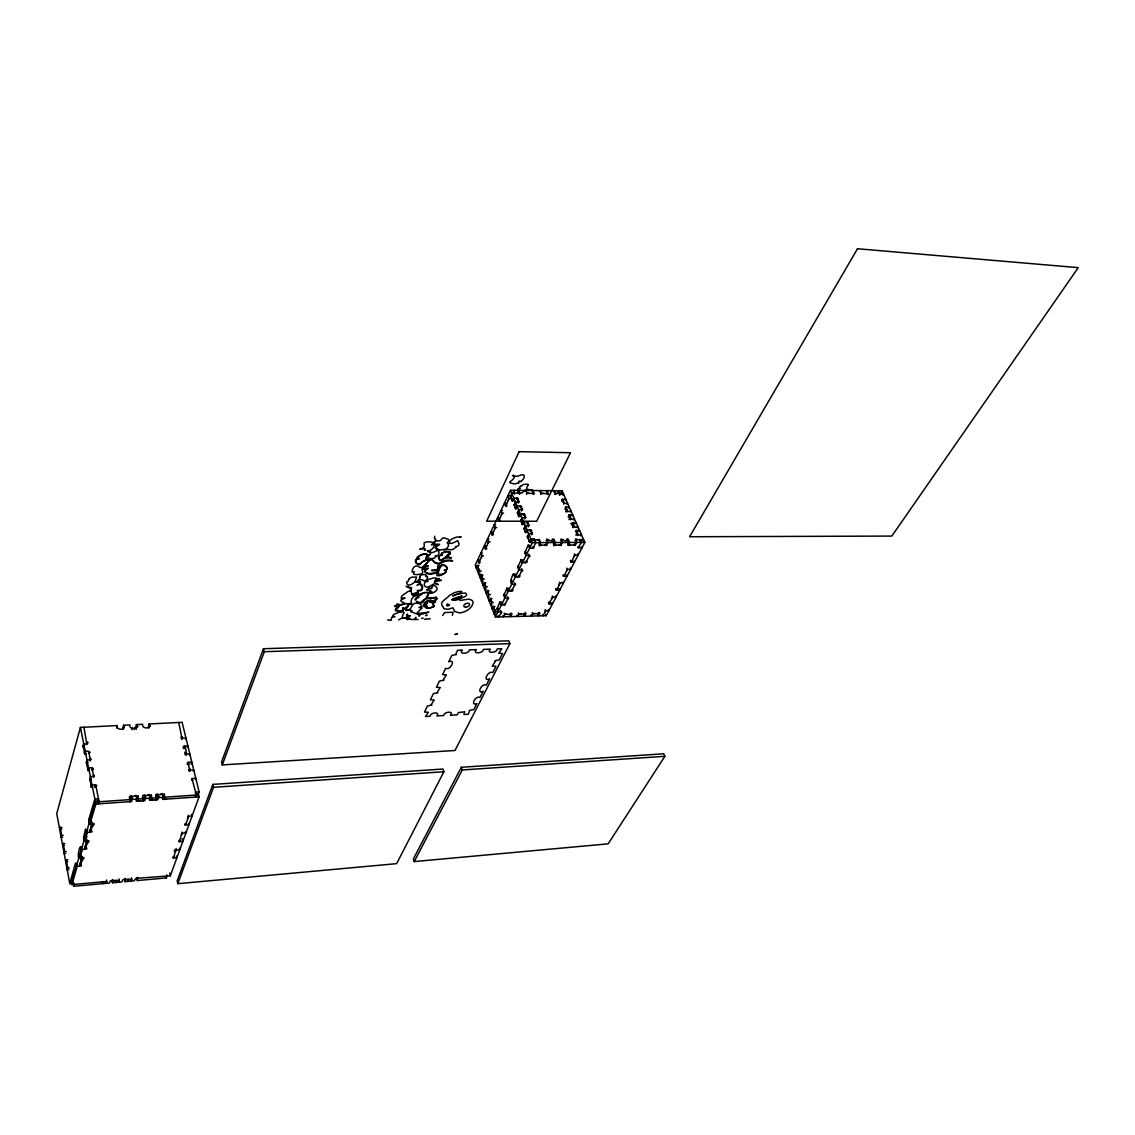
<?xml version="1.0" encoding="UTF-8"?>
<svg xmlns="http://www.w3.org/2000/svg" width="1135" height="1135" viewBox="0 0 1135 1135"><rect width="100%" height="100%" fill="white"/><g stroke="black" fill="none" stroke-linecap="round" stroke-linejoin="round"><path stroke-width="1.5" d="M442.466 555.356C441.941 549.014 442.338 555.114 438.677 556.49A6.895 4.171 -20.6 0 0 438.564 558.122L439.685 559.895A1.589 0.951 -20.4 0 0 439.713 559.527L439.018 558.292A6.129 3.717 -20.6 0 1 438.933 557.086L439.699 555.483L442.182 555.356M187.218 763.146L187.431 764.437L188.41 762.252L191.815 762.053L191.091 764.11M514.382 476.785L514.041 477.792A10.343 6.512 -22.7 0 1 513.602 478.488L512.821 479.452A6.058 3.802 -22.8 0 1 512.155 480.062L509.913 481.893A1.447 0.908 -22.8 0 0 509.885 482.73L513.786 483.851A5.689 3.561 -23 0 0 515.148 483.822L518.326 482.957M434.294 541.75L434.294 541.707A22.828 14.031 -19.9 0 1 434.194 542.473L434.137 542.899M419.737 615.581L418.716 615.979L419.709 615.411M155.935 799.834L157.935 799.693L157.964 794.713L164.462 794.259L164.433 799.451L166.434 799.111M531.889 490.008L530.073 490.192M460.001 537.423L457.448 536.954A15.294 9.293 -21 0 0 452.312 538.813L451.489 539.267A4.568 2.795 -20.9 0 0 449.815 540.856L449.432 542.885A2.185 1.334 -20.8 0 0 450.042 543.324L451.418 543.41A4.185 2.554 -20.9 0 0 453.404 542.8L457.66 540.657L459.051 543.693A6.753 4.114 -20.9 0 1 458.313 545.822L456.398 546.559A1.49 0.908 -20.9 0 0 455.632 546.488M60.552 829.032L60.382 827.401M87.736 768.75L87.892 770.594L88.672 768.31C89.14 766.622 95.595 768.367 92.588 769.757M434.081 543.168L433.471 544.389M506.55 614.305L504.905 614.092L503.443 616.787L502.961 615.567M63.532 845.178L63.29 843.475L62.68 845.504L64.17 845.391M84.416 752.264L84.572 754.08L85.338 751.796C86.033 750.051 92.247 752.023 89.225 753.229M66.568 861.479L66.312 859.748L65.702 861.777L67.632 861.607M520.624 613.95L519.035 613.709L517.517 616.433L517.035 615.213M91.098 785.463L91.339 787.321M427.767 589.547L429.044 587.575L431.272 588.71A10.201 6.086 -19.9 0 0 432.251 587.675L431.499 586.298L433.456 585.731A20.416 12.244 -20.4 0 0 434.01 585.717L434.904 585.745A1.447 0.851 -20.1 0 1 435.372 585.986L435.542 586.227A2.426 1.447 -20.2 0 0 436.039 586.582C439.202 589.221 434.946 592.91 430.491 593.35A26.616 15.833 -20.6 0 1 430.066 592.995L427.909 592.243A4.767 2.823 -19.9 0 0 426.519 592.342L425.497 592.583L428.831 592.995L425.724 598.556L420.149 602.784L416.318 601.252L417.183 602.245A7.406 4.37 -19.8 0 0 418.999 603.096C422.844 603.21 423.383 602.061 424.192 599.748A4.923 2.908 -19.9 0 1 426.008 598.996L436.72 597.322L430.42 598.145L427.171 597.237L429.002 593.208A11.648 6.881 -20.2 0 1 429.172 592.896L429.683 591.803A1.717 1.021 -20 0 1 430.108 591.378C432.591 588.994 423.596 590.299 427.555 589.547M559.186 545.084L560.775 545.453L562.421 542.516L561.187 539.04L563.116 539.692M430.278 618.93L426.065 618.944A1.717 0.993 -19.8 0 0 425.838 619.256L424.504 619.299M129.702 801.665L131.703 801.58L131.759 796.5L138.342 796.046L138.314 801.282L140.343 800.927M142.854 800.757L144.883 800.615L144.897 795.607L151.452 795.153L151.423 800.359L153.424 800.019M197.802 795.465L199.093 791.889L182.111 722.3L149.025 723.974C152.799 728.883 141.208 729.45 142.698 724.286L136.328 724.612C140.187 729.436 128.482 730.202 129.943 724.924L123.545 725.251C127.234 730.33 115.628 730.685 117.118 725.577L80.415 727.422L56.75 813.582L69.774 883.64L73.207 883.342M61.914 827.415L60.268 827.429L59.701 829.444L61.815 829.288M86.898 744.617L83.933 727.251M88.473 753.044L88.885 751.597L90.218 761.003M91.68 770.055L92.247 768.097L93.638 777.475M534.571 613.638L532.982 613.397L531.478 616.078L530.996 614.858M69.774 883.64L75.492 862.997L76.343 866.303L81.394 865.792L80.925 860.77M87.097 836.878L83.564 837.148L85.508 829.316M91.055 819.754L88.658 819.853L94.872 799.026L80.415 727.422M117.118 725.577L116.579 728.032M106.463 880.036L106.761 881.484L71.846 884.605L71.306 881.682L77.435 863.238M81.72 846.667L82.287 849.604L79.805 857.961L79.237 855.024L82.387 846.611M86.785 829.657L87.367 832.622L84.813 841.163L84.231 838.212L87.452 829.614M95.297 801.04L95.893 804.02L89.935 823.982L89.353 821.016L95.297 801.04L99.227 800.771M76.343 866.303L78.797 858.046C76.783 855.166 81.124 840.311 81.294 849.689L86.856 848.895L85.579 845.263L86.345 845.447L84.586 846.426M81.294 849.689L83.806 841.248L83.564 837.148M91.14 826.663L90.672 828.238L92.02 831.856L86.345 832.693L88.913 824.053L88.658 819.853M71.846 884.605L77.336 866.218L76.783 863.281M97.128 803.339L98.49 798.785L94.872 799.026M81.153 860.004L81.947 857.365M85.692 844.88L86.615 841.787M91.382 825.869L92.091 823.499M119.005 878.93L119.303 880.363L110.478 880.717L109.3 883.058L73.747 886.251L74.073 883.129M91.41 787.236L92.048 785.051L95.652 784.81L99.1 801.764L98.475 803.85L97.567 799.381M81.238 864.827C79.989 859.493 89.622 855.96 78.797 858.046M86.232 848.2C84.898 842.652 94.758 839.262 83.806 841.248M91.353 831.203C89.807 825.798 100.079 821.967 88.913 824.053M123.332 729.266L123.545 725.251M131.887 729.706L132.54 727.677M134.341 729.578L134.994 727.478M136.271 729.308L136.328 724.612M432.449 607.268A23.906 14.159 -20 0 1 431.045 607.707L428.448 608.19A6.257 3.675 -20 0 1 426.661 608.105L425.625 607.608L426.661 606.331A2.015 1.178 -19.9 0 0 426.107 606.487L424.164 606.771A5.178 3.05 -19.9 0 1 424.008 605.494L427.526 603.309L426.292 601.89M410.146 615.908L406.614 618.078A13.152 7.704 -19.7 0 0 407.451 619.256L414.686 619.54L415.892 617.327L415.481 618.433A21.083 12.244 -20 0 0 415.282 618.845L415.07 619.54L418.091 619.455M494.122 608.133L493.938 606.416M61.418 833.955L61.191 837.446L62.666 837.332M148.841 728.131L149.025 723.974M103.015 883.626L103.611 881.583L101.696 881.895M95.893 804.02L129.957 801.65L130.61 799.579C126.269 795.55 134.611 794.202 131.348 798.558L132.611 798.472M481.822 576.566L481.637 574.863M64.425 850.101L64.184 853.619L65.674 853.492M131.759 796.5L130.071 799.21M106.761 881.484L106.165 883.342L105.867 881.895M90.076 780.469L90.36 776.652L94.389 776.297L93.694 774.751M145.89 797.55L144.471 797.65C147.763 793.308 139.421 794.656 143.79 798.671L143.109 800.728L136.54 801.197L136.555 796.103L135.377 795.394L134.54 796.316M138.002 797.082L138.342 796.046M67.476 866.459L67.235 869.978L68.724 869.85M131.461 877.809L131.773 879.256L123.006 879.597L121.814 881.938L112.436 882.775L112.748 879.483M115.571 882.491L116.153 880.405L114.252 880.817M144.897 795.607L144.088 797.891L142.428 798.231M521.731 522.738L521.916 524.597M119.303 880.363L118.693 882.221L118.395 880.774M159.397 796.628L157.524 796.756C160.844 792.429 152.487 793.748 156.871 797.763L156.19 799.82L149.664 800.274L149.664 795.195L148.486 794.5L147.678 795.408M151.054 796.316L151.452 795.153M195.901 794.103L198.355 793.933L199.065 796.827L170.335 875.809L135.916 878.376L134.242 880.817L124.921 881.654L125.247 878.362M128.042 881.37L128.638 879.299L126.765 879.653M478.332 567.67L478.175 565.982M157.964 794.713L156.077 797.423M131.773 879.256L131.149 881.1L130.837 879.668M181.487 738.715L182.196 736.643L181.756 737.977L185.956 738.048L185.558 739.211M182.182 739.396L178.748 722.47M199.065 796.827L162.688 799.366L163.383 797.309L162.66 794.23L161.44 793.62L160.716 794.514M164.064 795.422L164.462 794.259M166.788 874.886L166.391 877.937L137.335 880.533L137.661 877.27M187.488 747.156L187.885 745.993L184.083 746.305L184.891 747.781M185.345 754.647L186.069 752.59L185.629 753.938L189.843 753.995L189.403 755.286M186.055 755.357L186.452 754.193C184.409 736.856 183.742 753.867 183.345 746.362M189.006 770.849L189.985 768.75L189.545 770.112L193.787 770.154L193.376 771.318M189.971 771.53L187.984 762.38L188.807 763.869M528.91 539.976L529.109 541.835M191.716 780.327L192.354 778.539L195.773 778.312L195.362 779.461M174.251 851.52L174.918 849.661M195.334 793.024L195.66 792.131L199.093 791.889M192.751 780.171L191.631 779.575L192.014 778.624L196.355 795.025L195.617 797.068L195.319 795.834M518.425 514.808L518.582 516.638M509.828 614.29L511.8 613.851L510.495 616.617L510.012 615.383M541.296 545.226L539.338 545.779L540.686 542.615L539.182 539.423L537.451 539.792M212.827 784.399L177.173 880.859L177.812 883.683L396.668 863.65L443.884 771.743L442.948 769.033L212.827 784.399L213.55 787.293L177.812 883.683M263.448 648.738L221.552 761.996L222.304 764.905L454.965 750.505L509.885 643.616L508.806 640.835L263.448 648.738L264.299 651.717L222.304 764.905M523.873 613.936L525.831 613.482L524.512 616.248L524.029 615.028M555.795 545.14L553.88 545.736L555.214 542.544L553.979 539.692L553.426 540.856M537.82 613.595L539.763 613.141L538.43 615.894L537.933 614.688M570.167 545.055L568.209 545.58L569.614 542.473L568.38 539.636L567.812 540.785M387.801 619.71L388.354 620.235A20.898 12.145 -18.8 0 1 389.702 620.178L391.433 620.136A3.646 2.142 -19.1 0 1 391.107 619.596L391.887 617.227M399.421 605.65L400.414 605.04A19.508 11.634 -19.3 0 0 404.23 604.075M432.832 601.139L433.471 601.678A3.065 1.802 -20 0 0 434.762 600.628M573.544 544.999L575.119 545.367L576.779 542.445L575.53 538.997L577.445 539.636M487.922 592.271L487.766 590.54M525.051 530.726L525.25 532.585M459.675 536.869L461.278 536.77M511.871 499.102L512.041 500.904M442.664 615.539L444.579 612.545L453.149 612.247L452.368 615.298M510.509 490.292L475.224 565.102L495.413 617L546.261 615.695L584.851 542.402L562.08 490.802L510.509 490.292L532.4 542.658L495.413 617M479.027 565.372L477.381 565.4L476.26 567.784L477.892 567.77M482.347 553.043L480.914 553.057L481.978 555.753L479.013 562.988L479.381 561.343M488.93 539.082L487.497 539.082L488.575 541.792L485.525 549.127L485.95 547.467M495.64 524.895L494.179 524.895L495.286 527.605L492.235 535.067L492.59 533.308M502.436 510.495L500.989 510.495L502.096 513.204L498.946 520.752L499.357 518.993M476.572 568.564L477.835 565.982M513.375 491.37L513.857 490.334L514.467 494.179M481.85 577.445L480.02 577.46L481.311 574.877M518.113 491.512L518.652 490.377L519.915 493.427L521.859 492.987A7.874 4.895 -22.9 0 0 522.199 492.647L525.15 490.263L528.286 490.008A8.087 5.022 -23.3 0 0 528.782 490.065L529.265 490.107A12.599 7.775 -23 0 1 529.747 490.15M516.581 499.23C516.751 496.335 519.802 499.911 517.759 499.655M519.248 494.222L519.787 493.087L511.615 493.016L510.58 497.4M480.02 577.46L481.155 575.076L482.999 575.048M518.213 503.131L518.766 502.01L517.12 498.095L513.729 498.081L512.339 500.904M525.264 491.583L525.803 490.448L527.222 493.526L528.882 493.243M544.729 545.169L546.332 545.538L547.964 542.587L546.744 539.097L548.673 539.749M515.134 506.934L515.304 508.764M519.858 507.061C519.943 504.195 523.065 507.6 521.093 507.501M526.413 494.278L526.952 493.158L534.188 493.654L532.23 493.285M521.504 510.991L522.057 509.856L520.412 505.926L517.007 505.912L515.602 508.75M532.386 491.639L532.925 490.519L534.088 493.214L533.535 494.349M484.829 584.44L484.688 582.666M523.164 514.935C523.348 512.041 526.37 515.588 524.398 515.389M187.644 764.408L188.963 764.238M524.824 518.894L525.377 517.773L523.717 513.8L520.298 513.8L518.936 516.595M539.48 491.71L540.033 490.59L541.452 493.654L543.112 493.37M526.484 522.88C526.697 519.972 529.69 523.533 527.732 523.334M540.643 494.406L541.182 493.285L548.361 493.824L546.403 493.37M528.158 526.867L528.711 525.732L527.037 521.745L523.632 521.745L522.185 524.597M526.995 529.733L525.533 532.57M546.545 491.781L547.098 490.66L548.262 493.342L547.708 494.463M529.846 530.868C530.073 527.945 533.081 531.591 531.052 531.336M490.987 600.216L490.831 598.429M493.725 608.942L492.278 608.984L493.455 606.601L494.903 606.572M492.292 608.984L493.612 606.416M531.52 534.883L532.088 533.748L530.4 529.733L526.966 529.733M553.582 491.852L554.135 490.731L555.611 493.768L557.271 493.427M496.903 609.183L499.939 601.848L499.57 603.593M514.51 585.476L515.588 584.241L511.757 584.142C508.594 582.666 515.049 568.635 513.431 575.658M524.895 552.773L528.172 544.999L527.747 546.815M531.407 542.402L529.903 542.402L531.18 539.82L539.48 539.792L538.926 540.913M554.76 494.534L555.313 493.413L563.286 493.484M533.72 540.132L534.287 538.997L530.868 539.011L529.449 541.792M534.117 540.827L534.628 539.806M558.15 492.122L558.817 490.774L560.335 494.222L559.768 495.342M559.371 494.704L559.995 493.455M514.637 582.893L515.12 584.085L511.615 591.094L508.267 591.165L506.82 587.973L506.451 589.732M521.717 568.706L522.199 569.884L518.652 577.02L515.276 577.062L514.141 574.239L515.616 574.225M528.924 554.277L529.407 555.455L525.789 562.705L522.412 562.733L520.908 559.555L520.525 561.357M561.414 492.15L562.08 490.802M563.045 495.371L563.598 494.25L560.335 494.222M561.57 501.131L562.534 499.216L565.826 499.244M565.244 500.365L565.812 499.244M563.669 504.195L564.223 503.075L562.038 499.386L563.23 500.762M546.19 540.884L546.758 539.763C558.406 543.693 552.958 536.642 552.078 539.735M566.947 504.21L567.514 503.103C566.365 504.096 561.144 502.72 563.57 501.528M564.875 509.019L565.925 506.948L569.245 506.962L568.649 508.083M565.684 511.828C566.933 505.359 565.287 513.956 570.948 510.849L570.366 511.97M567.074 511.956L567.642 510.835L565.443 507.118L566.635 508.508M568.224 516.964L569.359 514.737L572.678 514.751L572.083 515.858M569.103 519.631C570.323 513.19 568.763 521.774 574.395 518.652L573.714 519.929M570.508 519.773L571.075 518.652L568.919 514.864L570.068 516.297M560.633 540.827L561.215 539.707C572.097 543.608 567.699 536.557 566.478 539.678M571.572 524.966L572.806 522.582L576.126 522.582L575.53 523.689M572.551 527.491C574.012 520.979 571.983 529.619 577.871 526.512L577.176 527.789M573.955 527.633L574.537 526.512L572.31 522.753L573.515 524.157M575.615 531.747L576.282 530.471L579.616 530.471L579.006 531.577M576.027 535.408C577.445 528.853 575.502 537.593 581.361 534.429L580.595 535.862M421.454 614.12C417.864 615.312 413.977 612.645 410.969 611.623M577.445 535.564L578.027 534.443L576.31 530.471M574.963 540.757L575.544 539.636L583.645 539.607L582.95 540.884M579.63 540.898L580.297 539.622L581.531 542.416L578.112 547.694L579.432 546.417M461.335 767.274L413.367 858.94L414.204 861.578L608.147 843.844L664.869 756.307L663.762 753.782L461.335 767.274L462.285 769.956L414.204 861.578M514.779 506.21L514.027 505.004L515.389 501.982L519.362 501.727L518.085 500.436M549.95 602.614L548.73 603.777L552.816 597.152L552.305 595.932M482.091 577.403L482.815 578.566L481.524 581.361L483.169 581.333M518.085 514.013L517.305 512.864L518.681 509.842L522.653 509.572L521.462 508.281M484.347 582.681L483.056 585.263L484.688 585.234M485.142 585.22L485.865 586.398L484.574 589.178L486.22 589.15M521.362 522.001L520.61 520.766L521.986 517.759L525.973 517.475L524.767 516.184M488.206 593.094L488.944 594.272L487.639 597.067L489.284 597.024M524.682 529.988L523.93 528.74L525.321 525.732L529.321 525.434L528.016 524.129M491.299 601.025L492.037 602.217L490.717 604.998L492.164 604.955M518.269 488.93L518.085 489.27A4.554 2.823 -23 0 0 517.929 491.299M440.082 566.947C441.628 560.803 452.141 569.444 444.948 570.011A3.192 1.915 -20.6 0 0 445.488 570.196C450.056 571.6 436.989 578.481 436.578 574.65A5.817 3.49 -20.2 0 0 437.159 573.331L434.804 573.303A48.578 29.78 -20.4 0 1 433.286 573.657C427.257 576.14 421.34 570.068 426.746 568.748C423.185 571.132 423.227 565.925 422.036 568.89A10.073 6.072 -20.2 0 0 422.915 571.558L422.092 573.643A2.454 1.476 -19.9 0 1 421.113 574.026L420.39 574.126A7.136 4.285 -19.8 0 0 418.46 574.423A5.022 3.022 -19.9 0 1 416.233 574.608C409.579 574.423 417.935 570.139 412.232 572.182C411.423 568.294 416.304 563.343 419.581 567.33A4.81 2.908 -20 0 0 421 567.514C424.646 566.975 433.173 556.675 423.61 561.286A5.604 3.391 -20.1 0 0 422.277 562.265L419.425 564.762L417.325 563.457A5.42 3.291 -20 0 1 416.119 562.435L415.907 559.555L419.453 558.945L417.751 557.328L420.915 554.76A4.37 2.653 -20 0 1 422.39 554.263A9.137 5.547 -20 0 1 426.079 553.994L428.165 554.66L426.178 559.243A2.525 1.532 -20.2 0 0 426.689 559.81L432.009 559.243L434.322 561.697A7.448 4.512 -20.5 0 0 435.429 562.577L438.578 563.329L441.827 562.208M487.412 590.526L488.901 590.697M528.371 484.971L527.832 484.219A9.988 6.2 -23 0 0 527.023 484.191L523.533 484.475L520.937 486.05M439.94 567.174L438.238 568.777L438.38 565.911L439.855 563.655L445.048 561.3L450.113 560.733A2.114 1.277 -20.6 0 1 450.935 561.286C457.235 560.704 444.367 558.604 442.111 562.08M410.813 611.609L411.991 610.758L410.373 610.091A3.391 1.986 -19.4 0 0 409.309 610.105L405.72 610.389A9.052 5.349 -19.5 0 0 407.295 610.204C412.502 610.36 410.813 602.458 416.602 603.238A3.263 1.915 -19.6 0 1 417.666 603.21L418.843 603.522A10.314 6.086 -19.9 0 0 420.035 603.933L422.135 606.09L418.943 607.551L422.163 607.906L417.127 612.772L417.51 613.609L428.831 612.148L421.539 614.248M430.364 554.022L430.662 553.44A2.185 1.334 -20.2 0 0 430.534 552.617L429.938 552.192A7.378 4.497 -20.1 0 0 427.966 551.638M425.682 615.425L427.115 615.156L425.682 615.638M407.408 614.461L407.068 615.298L408.501 615.567M424.717 565.273L429.115 560.945A3.703 2.242 -20.2 0 1 429.924 560.25A1.632 0.993 -20.2 0 1 430.889 559.825A1.674 1.007 -20.2 0 1 431.825 559.825A1.603 0.979 -20.2 0 1 432.265 560.08L434.506 562.605L438.564 564.152L437.358 569.6L432.137 570.252M490.519 598.429L489.185 601.025L490.831 600.982M424.618 565.372C420.83 568.919 435.23 563.13 423.88 567.259A11.151 6.725 -20.3 0 0 423.483 568.649L423.681 568.748M409.082 578.921L410.388 577.857A3.717 2.242 -19.7 0 1 411.962 577.176L416.588 577.02L415.14 581.262L420.532 581.943L415.694 582.014A2.398 1.433 -19.7 0 0 414.672 582.141C411.877 584.142 407.593 587.731 406.486 582.212C410.005 580.396 407.366 581.077 408.983 578.978M426.547 601.649L427.625 601.039L429.598 602.004A7.846 4.625 -20.1 0 0 430.676 602.288L432.137 602.77A2.611 1.532 -20 0 1 432.605 603.522L432.733 604.458A8.81 5.178 -20.2 0 0 433.073 604.898L433.825 606.303L431.428 607.296A5.122 3.008 -20 0 1 429.598 607.807C423.27 609.481 430.293 603.863 424.646 606.402C421.979 604.317 426.462 599.72 428.817 601.124C430.903 598.486 432.662 600.94 430.477 601.805A5.065 2.979 -20.1 0 0 431.413 602.047L437.003 598.627M425.98 576.396C428.59 573.686 419.34 574.253 419.695 576.438A6.81 4.086 -19.7 0 1 420.333 577.346M520.795 486.206L520.596 486.319A1.433 0.894 -23 0 0 519.816 488.107M418.347 592.938C417.765 590.271 418.333 591.037 421.411 590.37C424.419 588.214 421.312 581.177 418.091 584.468A8.115 4.838 -19.9 0 0 417.056 585.277L417.354 585.121M433.896 601.734L435.145 601.422M437.259 581.035L441.387 580.283L439.018 580.581L439.429 578.495L435.755 579.772L436.876 578.197L433.456 577.999L427.469 579.758L427.881 581.546A2.355 1.405 -20 0 1 427.271 581.588L425.256 581.787L424.235 584.213A7.023 4.185 -20.1 0 0 424.632 585.745C428.42 590.853 433.144 580.496 438.252 584.738C439.117 584.426 430.179 582.17 437.06 581.092M434.365 541.494L434.634 541.367A2.057 1.263 -20.4 0 0 435.769 540.544L435.826 539.763A12.159 7.463 -20.2 0 0 435.102 538.813M398.513 619.965L400.655 618.717A5.065 2.951 -19.2 0 1 402.4 618.192L405.365 618.135M410.501 604.26L410.941 603.565M417.95 564.223A4.327 2.625 -19.8 0 1 418.333 564.35L420.106 563.967A6.938 4.214 -19.9 0 0 421.071 563.059L421.809 562.251A6.271 3.802 -20.1 0 1 423.199 561.229L425.625 559.952L426.192 556.944A8.697 5.278 -20.3 0 1 427.228 555.356C427.555 553.156 421.482 554.575 419.808 555.696A10.059 6.101 -20 0 0 419.326 555.909L416.9 557.399L417.637 558.207A8.399 5.093 -19.8 0 1 418.248 558.519M183.302 748.419L185.275 748.164M427.98 556.306C424.873 559.058 435.769 559.555 435.67 556.576A5.661 3.433 -20.5 0 1 435.457 556.249L435.272 555.951M437.542 545.297L438.635 544.644L437.784 544.786M437.174 545.524L435.06 547.623A8.881 5.434 -20.6 0 0 435.868 548.545L439.515 550.291M417.907 584.809L420.22 584.028L422.334 587.235L420.901 590.384L417.34 590.342L417.666 591.42A26.63 15.876 -20.4 0 0 418.106 592.016L411.679 594.286L411.196 591.151L410.302 591.278L411.721 587.76L408.855 587.263A10.57 6.342 -19.7 0 1 407.153 586.469C402.443 585.504 415.68 588.966 408.997 591.292A4.157 2.483 -19.5 0 0 407.763 591.661L402.187 595.662A5.377 3.192 -19.4 0 0 401.762 596.116L401.066 597.989L404.812 598.074M518.624 482.829L519.092 482.006M434.265 600.841L433.159 601.039M404.017 598.556L404.784 598.244M403.251 598.869L402.868 599.025A43.868 26.531 -19.2 0 1 401.705 599.479C397.69 602.047 409.238 603.323 403.251 604.132M433.3 606.984L434.265 605.608A25.154 14.698 -19.5 0 0 433.84 605.125L432.988 604.019A4.228 2.483 -20.1 0 1 432.903 603.252L433.584 602.884M418.318 558.704C414.686 557.966 414.275 562.932 417.496 564.109M399.903 611.978L394.327 614.12A5.136 3.022 -19.1 0 0 393.207 615.028L392.724 615.95L394.654 616.645M433.059 544.502L432.69 544.616A3.476 2.128 -20.4 0 1 431.371 544.843A6.526 3.987 -20.4 0 1 432.719 543.878L432.861 542.814A6.952 4.256 -20.2 0 0 430.874 541.977L427.895 541.849A18.727 11.421 -20.1 0 0 426.405 541.991L424.206 542.672L424.107 544.403A9.619 5.902 -19.9 0 1 424.263 546.29A5.476 3.362 -20 0 1 423.894 546.957L422.49 548.347A2.199 1.348 -20.1 0 1 421.652 548.673L419.695 549.283M156.062 796.032L157.524 796.756M576.14 530.485L575.743 531.336L576.991 532.06M461.562 593.491L463.449 593.179A7.349 4.313 -20.7 0 1 465.591 593.137C472.571 597.691 441.401 602.77 459.448 597.265A8.541 5.022 -20.6 0 0 460.611 596.783A13.762 8.115 -20.6 0 0 461.931 596.13C464.47 595.265 443.558 600.713 455.234 600.074A7.775 4.568 -20.6 0 0 456.483 599.904L459.065 599.379A2.525 1.476 -20.6 0 1 459.675 599.408L460.172 600.458L468.287 599.209A11.932 6.938 -20.7 0 1 470.316 599.578C476.856 601.465 470.174 609.197 466.613 610.644A10.811 6.299 -20.6 0 1 464.002 611.893L461.931 612.531A9.108 5.292 -20.6 0 1 459.647 612.886L454.709 611.51L452.964 607.778L448.197 609.282L444.012 608.8A3.206 1.873 -20.3 0 1 443.7 608.176L443.09 606.714M460.753 593.648L458.285 594.087A9.179 5.377 -20.6 0 0 457.121 594.371L452.666 595.932L453.532 595.52A45.457 26.19 -20.7 0 1 455.376 594.726L457.859 593.804A5.235 3.079 -20.6 0 1 458.923 593.562C467.18 589.86 454.936 591.321 451.844 594.187A14.471 8.47 -20.6 0 0 449.332 595.52C447.048 598.826 438.777 601.734 442.536 606.459M129.972 797.806L131.348 798.558M426.008 576.495C430.335 575.417 425.114 583.702 422.844 580.042C417.269 577.786 415.892 585.617 420.319 577.346M520.695 481.524L521.986 480.602A13.052 8.129 -23.3 0 1 522.384 480.091L523.121 479.183A6.64 4.157 -23.1 0 0 524.115 477.438L524.228 475.948A4.029 2.525 -23.1 0 0 524.2 475.466L523.547 474.884A3.277 2.057 -23.1 0 0 522.384 474.7L520.71 475.125A10.953 6.895 -23.2 0 1 519.248 475.65L519.078 475.707A23.424 14.854 -23.2 0 1 518.34 475.934L517.347 476.175A3.845 2.412 -23.1 0 1 515.446 476.203L514.822 475.962A13.194 8.257 -22.7 0 0 514.453 475.82L514.169 475.721A6.81 4.285 -23.1 0 1 513.346 475.366M423.227 618.093L423.114 618.121A8.768 5.122 -19.8 0 1 421.525 618.305M437.642 544.814L434.393 545.41L433.598 546.857A5.647 3.448 -20.3 0 1 431.499 549.553L429.668 550.574A27.708 16.713 -20.4 0 0 428.973 550.957L429.711 551.752A16.557 10.059 -19.9 0 1 430.392 552.078L431.924 552.518A3.036 1.859 -20.3 0 0 433.059 552.419L436.18 551A14.372 8.697 -20.5 0 1 436.904 550.603C440.394 549.453 439.018 557.172 436.138 555.966A1.433 0.865 -20.4 0 0 435.258 555.852M392.199 617.156L394.796 616.688M179.869 840.652L178.762 841.574L182.82 841.475L182.153 838.623M185.899 823.967L184.778 824.904L188.878 824.833L188.538 823.4M420.021 549.255L420.149 549.241A14.783 9.108 -20.1 0 0 423.156 548.645A2.142 1.305 -20.1 0 1 424.632 548.588M173.967 856.968L172.875 857.876L176.904 857.762L176.493 855.989M95.993 786.498C98.39 784.739 94.134 784.739 94.758 786.924M520.327 488.433L520.057 488.476A4.639 2.894 -23 0 1 519.433 488.547L519.433 488.547M507.444 599.436L508.608 598.216L504.805 598.131L503.599 594.882L504.38 593.917M189.176 770.807L188.963 769.573M90.332 829.387L91.509 828.734L90.672 828.238M557.143 588.895L555.966 590.115L559.683 590.214L558.973 588.554M564.45 574.963L563.258 576.211L567.003 576.325L566.422 574.977M571.884 560.803L570.678 562.066L574.438 562.194L573.927 561.03M521.49 571.316L522.767 570.536L522.157 569.884M528.683 556.916L529.974 556.122L529.279 555.469M500.691 613.17L501.784 611.921L498.719 616.915L498.251 615.681M71.306 881.682L73.023 881.54M69.278 867.977L67.774 868.105L66.256 859.89L67.745 859.762M80.046 863.011L81.394 862.416L80.585 861.891M79.237 855.024L81.209 854.854M66.227 851.605L64.723 851.732L63.22 843.617L64.709 843.504M84.231 838.212L86.232 838.056M63.205 835.445L61.716 835.559L60.226 827.543M420.546 594.513L420.943 594.485A22.913 13.45 -19.6 0 1 421.511 594.456L420.83 595.024A13.365 7.874 -19.6 0 0 420.447 594.995C415.353 594.3 421.34 597.975 417.822 597.648A20.317 11.918 -19.6 0 0 417.226 597.748C413.041 603.451 415.538 596.556 418.333 596.982A9.293 5.491 -19.5 0 0 417.85 596.669L417.637 595.336L415.24 595.804A3.632 2.156 -19.7 0 0 414.176 596.357C411.934 597.053 409.905 602.756 411.75 603.111A1.603 0.951 -19.6 0 0 411.707 603.437L411.636 604.317L409.593 604.444M420.163 594.541L424.93 592.484L415.609 595.449A6.952 4.143 -19.7 0 1 413.339 595.506L412.019 594.768L418.446 593.108M89.353 821.016L91.353 820.86M431.924 570.238L431.825 570.706A6.143 3.703 -20.3 0 0 433.357 570.721A25.098 14.939 -20 0 1 434.733 570.593L436.535 570.877A3.419 2.043 -20.2 0 1 437.088 571.572L436.677 572.537L430.505 573.544A10.584 6.384 -20.3 0 1 427.597 573.118C419.198 570.99 435.656 566.478 424.064 568.734M99.1 801.764L130.61 799.579M132.398 799.451L143.79 798.671M145.564 798.543L156.871 797.763M158.63 797.635L196.355 795.025M462.285 769.956L664.869 756.307M213.55 787.293L443.884 771.743M92.559 787.066L91.438 787.137L89.75 778.752L91.325 778.653M94.815 786.924L95.808 787.108M89.637 770.31L88.062 770.41L86.402 762.124L86.998 760.024L91.24 759.528L90.318 758.166M87.962 762.039L86.402 762.124L86.558 763.968M176.038 851.037L176.053 850.044L179.841 849.675L179.514 848.242M86.288 753.81L84.742 753.895L83.096 745.723L83.678 743.609C85.139 745.312 90.289 742.531 86.898 741.793M84.643 745.638L83.096 745.723L83.252 747.539M182.068 834.58C179.273 834.026 185.686 832.083 185.828 833.203L185.487 831.771M122.906 727.351L124.112 727.294M135.689 726.698L138.073 726.584M148.373 726.059L150.246 725.96M188.14 817.753C185.473 817.257 191.446 815.157 191.957 816.363L191.475 814.391M548.475 602.146L549.368 603.976M264.299 651.717L509.885 643.616M437.826 569.77L437.769 569.77A1.702 1.021 -20.3 0 0 437.131 570.082L437.018 570.309A24.856 14.939 -20.9 0 0 437.117 570.65L437.613 572.097L438.734 571.444A7.831 4.696 -20.2 0 0 438.351 570.536L438.039 569.997M408.274 618.391L408.94 618.376M408.047 618.405L409.394 618.362A12.017 6.98 -19.3 0 1 409.891 618.362L409.579 618.93M495.754 614.149L494.292 614.177L495.357 610.034M497.527 607.707L496.846 609.041L498.932 609.027M496.931 611.765L495.484 611.808L493.455 606.601M501.713 602.188L500.251 602.217L501.372 605.04L505.16 604.87L505.458 603.579M493.342 602.586L491.895 602.614L490.348 598.642L491.994 598.599M549.283 603.976L552.475 603.905L551.922 602.572M505.288 595.279L503.685 595.308L507.146 588.341L508.608 588.313M487.539 593.094L486.106 593.123L487.284 590.725L488.802 594.669L490.448 594.641M487.369 586.767L485.723 586.795L484.205 582.879L485.837 582.851M439.827 574.338C435.769 574.452 439.444 569.344 440.494 566.975A20.529 12.301 -20.8 0 1 441.118 565.968C445.26 562.846 449.886 570.607 444.182 570.267C449.403 570.408 441.997 575.374 440.252 574.367M484.319 578.949L482.673 578.963L481.155 575.076M511.317 579.914L510.608 581.276L512.438 581.29M480.133 573.558L478.502 573.586L479.552 569.486M519.291 567.089L517.673 567.103L518.383 565.67M522.199 569.884L518.823 569.926L517.673 567.103L521.249 559.91L522.724 559.895M481.283 571.175L479.651 571.189L477.381 565.4M479.495 559.938L477.651 559.952L478.715 562.648L480.133 562.634M481.935 555.639L483.411 555.739M529.449 555.469L526.016 555.483L524.824 552.617L526.271 552.646M486.83 548.787L485.255 548.801L484.191 546.091L485.964 546.091M488.532 541.679L490.022 541.778M532.4 542.658L584.851 542.402M529.96 545.339L528.47 545.339L529.648 548.177L533.549 548.077L533.876 546.687M528.867 536.344L527.378 536.344L527.605 538.203M492.42 532.017L490.831 532.017L491.909 534.727L493.498 534.727M527.193 532.315L525.704 532.329L524.029 528.314L525.519 528.314M570.806 523.561L574.097 523.561M523.845 524.327L522.37 524.327L520.71 520.341L522.185 520.355M495.243 527.505L496.733 527.605M499.159 517.73L497.57 517.716L498.676 520.426L500.265 520.44M519.305 512.438L517.404 512.438L519.064 516.425L520.539 516.382M502.053 513.091L503.557 513.204M507.146 505.912L505.543 505.912L504.422 503.202L506.026 503.202M517.248 508.508L515.772 508.494L514.127 504.578L515.602 504.578M513.971 500.677L512.495 500.663L510.395 495.612L511.871 495.626M509.36 495.853L507.884 495.853L509.104 498.974L508.352 500.095M510.48 498.577L509.019 498.563L505.827 506.238L506.238 504.451M544.899 612.091L545.226 610.829L548.914 610.658L548.418 609.452M552.021 598.514L552.348 597.237L556.065 597.081L555.554 595.875M512.311 589.703C514.339 589.959 510.835 592.555 511.119 589.86M559.328 584.738C556.973 584.028 562.719 581.801 563.329 583.291L562.804 582.085M519.362 575.601C521.391 575.842 517.744 578.566 518.142 575.785M566.592 570.735L566.947 569.415L570.706 569.288L570.181 568.067M526.512 561.258C528.612 561.584 524.668 564.336 525.207 561.286M574.055 556.519L574.409 555.157L578.197 555.058L577.658 553.823M531.379 532.145L532.599 533.578L528.655 533.762L527.378 536.344L529.903 542.402M407.876 615.837L408.004 615.837A6.526 3.802 -19.3 0 1 409.182 615.965M433.74 602.94C436.308 602.174 434.861 600.302 437.088 598.783M397.25 604.317L397.363 604.317A7.902 4.653 -19.1 0 1 398.044 604.387L399.023 605.267L397.988 607.197A5.618 3.32 -19.1 0 1 396.938 608.147L396.158 608.729A24.019 14.046 -19.5 0 0 395.391 609.311L395.406 610.602L400.655 611.127A7.477 4.412 -19.3 0 0 402.712 610.573C403.79 607.722 406.954 610.02 408.472 605.636A5.618 3.32 -19.3 0 0 408.529 603.948L409.664 603.48L409.423 604.416M407.039 615.78L407.096 615.78A10.825 6.37 -19.5 0 0 407.607 615.823M531.861 489.795L531.563 489.752A5.476 3.391 -23.3 0 1 531.067 489.752L530.456 489.71A27.85 17.096 -22.7 0 0 529.293 489.625L526.753 489.213L526.853 487.355A7.704 4.767 -23.3 0 1 528.045 485.283M396.81 604.288L399.889 604.544A3.717 2.199 -19.3 0 0 401.648 604.544L406.472 603.579A2.015 1.192 -19.4 0 1 407.266 603.735L407.891 604.487A4.838 2.852 -19.3 0 1 407.848 605.593L405.039 608.403A18.004 10.541 -19.1 0 0 402.613 607.778L403.095 608.842A16.77 9.889 -19.7 0 0 403.393 609.396L402.599 610.318A7.292 4.299 -19.3 0 1 399.889 610.8L395.845 610.332L396.044 609.296A7.959 4.71 -19.1 0 0 399.477 605.65M410.061 615.766L409.196 615.652M405.578 618.178L404.06 617.866A7.732 4.512 -19.2 0 0 403.195 617.724A1.603 0.936 -19.3 0 1 402.244 616.972L402.897 614.574A3.831 2.242 -19.4 0 1 403.649 613.751L403.918 613.113A8.64 5.079 -19.1 0 0 404.003 612.389L403.152 611.808A11.236 6.64 -19.4 0 1 400.272 611.978M447.914 604.246C452.851 605.622 444.026 606.955 447.147 604.274A1.646 0.965 -20.3 0 1 447.871 604.246M447.828 549.297L447.899 549.312A11.733 7.108 -20.5 0 1 448.58 549.468L449.261 549.638A4.951 3.022 -20.8 0 0 450.184 549.766A5.377 3.277 -20.8 0 0 452.893 549.312A19.323 11.847 -20.8 0 0 453.674 549.028L455.972 547.183A2.724 1.66 -21 0 1 455.49 546.616M409.295 618.873L408.43 618.688M427.711 551.61L427.725 550.532M406.628 615.723L406.6 615.142A5.363 3.135 -19.5 0 1 406.827 614.744L406.897 614.659A1.518 0.894 -19.4 0 1 407.536 614.149L407.564 614.163M513.346 475.366L512.424 475.764A3.348 2.1 -22.9 0 1 514.637 476.657M425.795 550.291L424.249 550.163L424.944 548.773M85.579 829.288L86.345 832.693M518.113 491.214L519.873 493.526L517.886 493.072M481.382 557.257L482.006 555.866M494.633 529.094L495.286 527.647M487.937 543.254L488.589 541.821M525.562 551.199L524.81 552.532M501.415 514.652L502.124 513.318M581.475 546.673L581.985 547.85L578.68 547.865L578.084 546.531M574.906 543.764L575.445 544.999L568.294 545.041L567.755 543.807M574.367 553.852L574.892 555.086L571.274 562.236L570.337 560.392M560.577 543.835L561.116 545.07L553.88 545.155L553.369 543.878M566.89 568.11L567.415 569.33L563.854 576.367L563.073 574.863M546.134 543.92L546.659 545.155L539.395 545.197L538.87 543.949M559.541 582.127L560.052 583.347L556.547 590.271L555.653 588.441M534.287 538.997L535.819 542.644L533.053 548.162L532.542 546.914M545.183 609.523L545.68 610.744L543.041 615.78L542.487 614.446M545.708 614.361L546.261 615.695M539.153 612.332L539.65 613.553L532.698 613.723L532.216 612.503M525.094 612.318L525.732 613.893L518.723 614.063L518.241 612.843M507.6 596.698L508.139 598.06L504.692 604.955L504.21 603.735M511.204 613.013L511.686 614.248L504.635 614.418L504.153 613.184M500.748 610.46L501.315 611.808L497.953 611.893L496.86 609.069M518.979 481.637L519.305 480.999A1.859 1.163 -23 0 1 519.83 481.212L519.929 481.283A2.256 1.405 -23.1 0 0 520.539 481.609M144.471 797.65L142.485 797.394L143.109 800.728M181.061 736.941L181.416 738.417M184.764 752.25L185.275 754.349M188.211 815.185L188.552 816.618L185.487 825.088L185.118 823.471M182.125 832.026L179.472 841.759L179.146 840.311M176.18 848.512L173.584 858.046L173.215 856.443M162.348 797.905L162.688 799.366M155.85 798.359L156.19 799.82M169.697 872.971L170.335 875.809M149.338 798.813L149.664 800.274M166.121 876.717L166.391 877.937M136.257 799.905L136.54 801.197M129.674 800.359L129.957 801.65M136.768 877.852L137.335 880.533M124.41 879.143L124.921 881.654M111.925 880.249L112.436 882.775M92.19 822.308L89.906 832.423L89.466 830.21M87.054 839.489L84.813 849.406L84.515 847.93M82.018 856.287L79.833 866.005L79.507 864.359M73.293 883.754L73.747 886.251M518.198 488.816A1.589 0.993 -22.9 0 1 519.333 488.603M447.701 549.283A1.759 1.064 -20.7 0 0 446.878 549.241A5.916 3.618 -20.7 0 1 446.154 549.51L445.076 549.766A11.052 6.696 -20.6 0 0 443.998 550.035M430.307 554.022A7.931 4.838 -20.1 0 1 428.065 556.349M435.017 538.87A5.491 3.377 -20.6 0 1 434.762 536.231M435.173 601.536A6.455 3.802 -20 0 1 433.754 602.501M407.479 619.724A13.322 7.761 -19.1 0 0 407.238 619.497L407.011 619.27A9.662 5.647 -19.6 0 1 406.316 618.462L406.188 617.327L408.075 616.489A2.611 1.532 -19.4 0 0 409.21 616.021M460.101 712.425L464.712 711.759L463.917 714.482L468.386 714.255L469.564 710.283L473.82 709.588L476.913 703.53C469.876 706.708 475.281 695.06 480.034 697.443L483.184 691.3C476.09 694.776 481.609 682.546 486.362 685.114L489.554 678.886C482.361 682.334 488.022 669.976 492.76 672.615L496.009 666.288L492.249 666.131L495.413 661.308L494.846 660.683L499.272 659.917L502.564 653.49L498.676 653.221L501.826 648.752L497.229 648.908C497.4 653.051 485.652 653.661 490.292 649.149L483.34 649.39C483.652 653.419 471.72 654.327 476.345 649.631L469.337 649.858C469.464 654.129 457.816 654.498 462.3 650.114L457.589 650.27L455.844 653.873L456.398 654.611L451.914 655.292L448.765 661.804C456.54 658.456 450.127 671.125 445.658 668.26L442.565 674.658L446.424 674.843L443.359 679.61L443.969 680.234L439.486 681.014L436.436 687.328L440.281 687.498L437.259 692.194L437.869 692.804L433.414 693.584L430.42 699.798L434.237 699.955L431.243 704.58L431.896 705.09L427.441 705.97L424.476 712.099L428.377 712.241L425.483 716.483L430.037 716.256C430.151 712.326 440.862 711.404 436.862 715.901L443.672 715.547C443.799 711.631 454.468 710.709 450.439 715.192L457.192 714.837L458.469 712.468L460.101 712.425M455.121 634.465L457.107 633.912L455.121 634.465M434.336 544.431C448.424 543.282 428.377 546.531 439.202 549.624A9.903 6.058 -20.7 0 0 441.685 549.865L446.509 548.929L448.722 545.58A5.874 3.575 -20.9 0 1 448.453 543.878C443.856 542.048 455.178 540.501 443.586 537.777A10.527 6.427 -20.8 0 0 441.699 538.997C439.784 543.14 436.01 538.572 434.648 542.53A3.575 2.185 -20.5 0 0 434.563 543.438A2.185 1.334 -20.4 0 1 434.492 543.849L434.336 544.431M449.971 553.908L447.942 555.795L449.644 557.583A10.924 6.626 -20.9 0 0 450.255 557.64L450.467 557.654A5.462 3.306 -20.8 0 0 451.347 557.64L451.233 558.037A34.007 20.785 -21.2 0 1 448.807 557.725L444.707 558.236A3.802 2.298 -20.6 0 0 443.955 558.675L441.033 560.676L439.727 559.938L441.515 560.165L445.431 556.987A1.476 0.894 -20.6 0 1 445.998 556.476L449.985 552.404L446.764 551.752L443.132 552.603L445.885 551.482A7.207 4.37 -20.6 0 1 447.928 551.468L450.411 552.192L449.971 553.908M431.555 592.612L431.981 591.661L430.633 591.761A2.256 1.334 -20.1 0 0 430.392 592.385L431.527 592.626M394.895 606.147C395.973 608.317 398.555 604.827 395.902 605.437A2.171 1.277 -19.2 0 0 395.32 605.735L394.895 606.147M425.114 603.678L426.561 603.167L425.114 603.678M519.121 451.659L486.674 521.178L536.656 521.249L570.508 452.723L519.121 451.659M857.492 248.749L689.612 536.741L891.812 536.075L1078.25 267.647L857.492 248.749M446.325 556.973L447.616 556.76L446.325 556.973M434.819 580.68L436.521 580.623A1.788 1.064 -20.2 0 0 436.989 580.51L435.897 580.411A1.901 1.135 -20.2 0 0 434.989 580.609L434.819 580.68M465.634 607.154A3.022 1.759 -20.8 0 0 469.564 604.231A3.022 1.759 -20.8 0 0 464.882 604.189A3.022 1.759 -20.8 0 0 465.634 607.154"/></g></svg>
